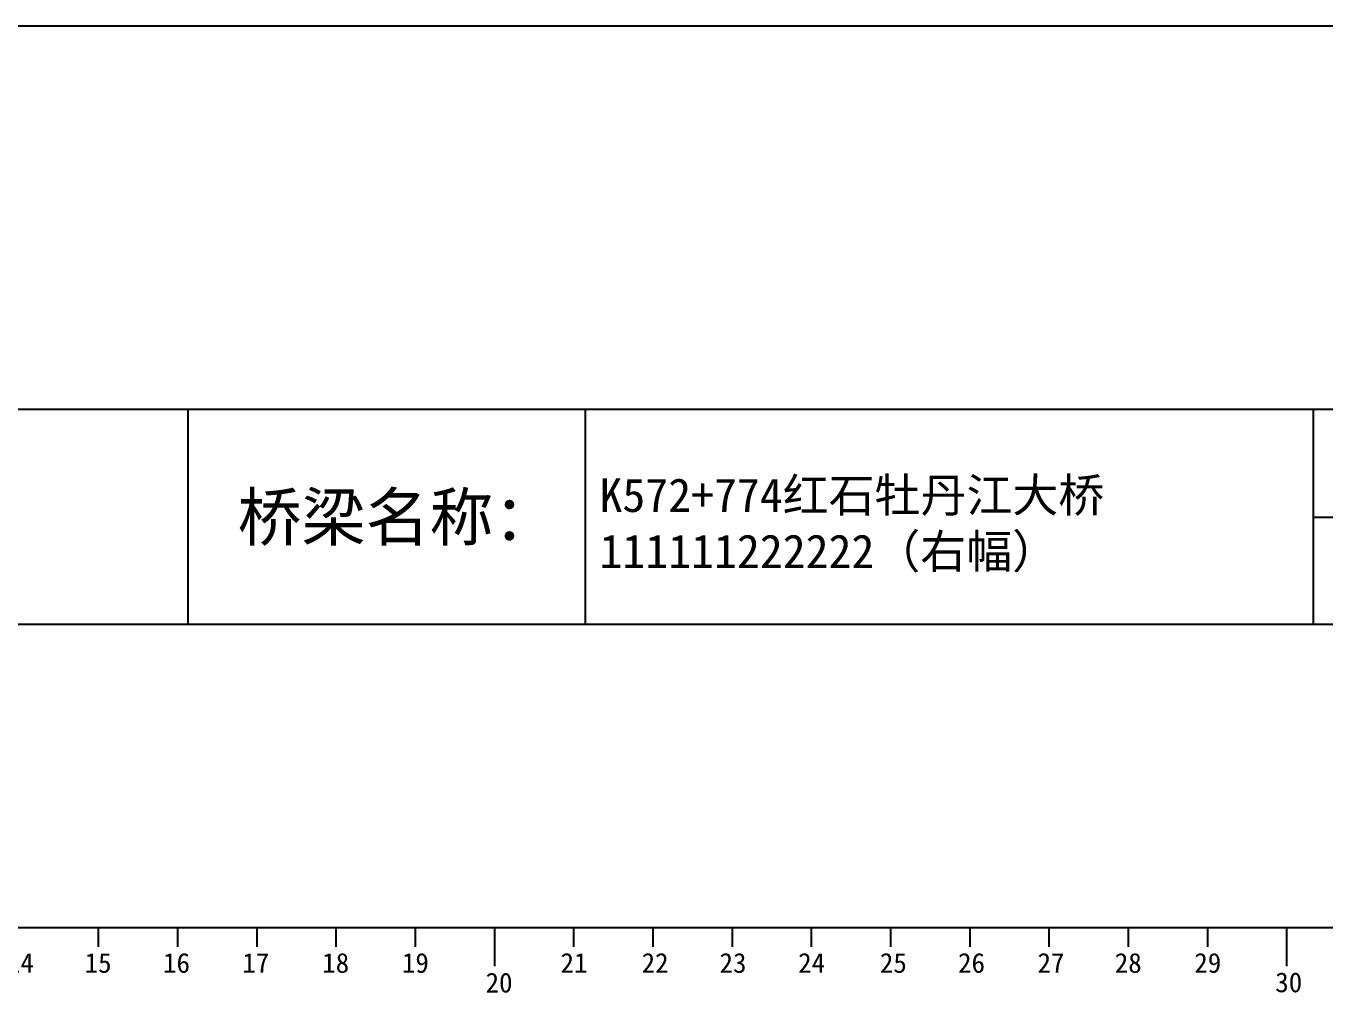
# Model space of a CAD drawing. Header units: millimetres. Extents: x -37 to 615, y -48 to 413.
# Drawn here: x 224.7 to 388.6, y 290.6 to 413.2 of the extents above; entities that cross this region are included whole.
import ezdxf

# ---------------------------------------------------------------- set-up
doc = ezdxf.new("R2010")
doc.units = ezdxf.units.MM
doc.layers.add('图层1', color=7, linetype='Continuous')
doc.layers.add('病害', color=5, linetype='Continuous')
doc.styles.get("Standard").update_dxf_attribs({"font": ''})
doc.styles.add('汉字', font='')
doc.styles.get('Standard').set_extended_font_data('SimSun')
doc.styles.get('汉字').set_extended_font_data('SimSun')

# ---------------------------------------------------------------- blocks, each defined once
blk = doc.blocks.new('chi')
at = {"color": 0}
for p, q in [((1187.409, -3078.8), (1147.409, -3078.8)), ((1162.409, -3079.041), (1162.409, -3078.8)), ((1163.409, -3079.041), (1163.409, -3078.8)), ((1164.409, -3079.041), (1164.409, -3078.8)), ((1165.409, -3079.041), (1165.409, -3078.8)), ((1166.409, -3079.041), (1166.409, -3078.8)), ((1167.409, -3079.283), (1167.409, -3078.8)), ((1168.409, -3079.041), (1168.409, -3078.8)), ((1169.409, -3079.041), (1169.409, -3078.8)), ((1170.409, -3079.041), (1170.409, -3078.8)), ((1171.409, -3079.041), (1171.409, -3078.8)), ((1172.409, -3079.041), (1172.409, -3078.8)), ((1173.409, -3079.041), (1173.409, -3078.8)), ((1174.409, -3079.041), (1174.409, -3078.8)), ((1175.409, -3079.041), (1175.409, -3078.8)), ((1176.409, -3079.041), (1176.409, -3078.8)), ((1177.409, -3079.283), (1177.409, -3078.8))]:
    blk.add_line(p, q, dxfattribs=at)
for s, p in [('14', (1161.252, -3079.368)), ('15', (1162.233, -3079.368)), ('16', (1163.223, -3079.368)), ('17', (1164.224, -3079.368)), ('18', (1165.232, -3079.368)), ('19', (1166.238, -3079.368)), ('21', (1168.24, -3079.368)), ('22', (1169.264, -3079.368)), ('23', (1170.247, -3079.368)), ('24', (1171.24, -3079.368)), ('25', (1172.271, -3079.368)), ('26', (1173.258, -3079.368)), ('27', (1174.261, -3079.368)), ('28', (1175.236, -3079.368)), ('29', (1176.24, -3079.368)), ('20', (1167.294, -3079.617)), ('30', (1177.262, -3079.613))]:
    blk.add_text(s, height=0.25).set_placement(p)

msp = doc.modelspace()

# ---------------------------------------------------------------- linework, layer by layer
at = {"color": 0, "linetype": 'ByBlock'}
for p, q in [((0, 364.85), (529.17, 364.85)), ((245.1, 364.85), (245.1, 337.72)), ((387.13, 364.85), (387.13, 337.72)), ((136.5, 337.72), (529.17, 337.72))]:
    msp.add_line(p, q, dxfattribs=at)
at = {"color": 3, "linetype": 'ByBlock'}
msp.add_lwpolyline([(-36.77, 413.19), (615.38, 413.19), (615.38, -47.93), (-36.77, -47.93)], close=True, dxfattribs=at)
at = {"layer": '病害', "color": 5}
for p, q in [((245.1, 364.85), (245.1, 337.72)), ((387.13, 364.85), (387.13, 337.72)), ((136.5, 337.72), (386.58, 337.72)), ((386.58, 337.72), (529.17, 337.72))]:
    msp.add_line(p, q, dxfattribs=at)
at = {"layer": '病害', "color": 0}
for p, q in [((295.25, 364.85), (295.25, 337.72)), ((387.14, 351.23), (529.17, 351.23))]:
    msp.add_line(p, q, dxfattribs=at)

# ---------------------------------------------------------------- block references
at = {"color": 0, "xscale": 9.999999999994273, "yscale": 9.999999999994273, "zscale": 9.999999999994273}
msp.add_blockref('chi', (-11390.27, 31087.43), dxfattribs=at)

# ---------------------------------------------------------------- texts
at = {"linetype": 'ByBlock', "insert": (297.05, 356.13), "char_height": 4.25, "width": 87.5474, "attachment_point": 1, "style": '汉字'}
msp.add_mtext('K572+774红石牡丹江大桥111111222222（右幅）', dxfattribs=at)
at = {"layer": '图层1', "style": '汉字'}
msp.add_text('桥梁名称：', height=5.918, dxfattribs=at).set_placement((251.38, 348.29))

doc.saveas('drawing.dxf')
